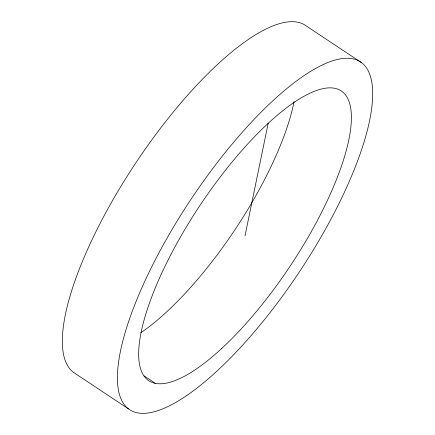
<?xml version="1.0" encoding="UTF-8"?>
<svg xmlns="http://www.w3.org/2000/svg" width="435" height="435" viewBox="0 0 435 435"><rect width="100%" height="100%" fill="white"/><g stroke="black" fill="none" stroke-linecap="round" stroke-linejoin="round"><path stroke-width="0.65" d="M245.03 235.775L268.183 123.246M361.632 62.722A208.718 65.217 -56.4 0 0 141.859 287.796A208.718 65.217 -56.4 0 0 231.599 356.814A208.718 65.217 -56.4 0 0 361.632 62.722L306.572 26.165A208.718 65.217 -56.4 0 0 138.161 159.373A208.718 65.217 -56.4 0 0 73.368 372.278L128.428 408.835M144.039 375.845L155.273 383.306M294.049 101.627A173.929 54.348 -56.4 0 1 140.744 332.797M221.877 348.31A173.929 54.348 -56.4 0 0 346.478 96.282A173.929 54.348 -56.4 0 0 166.73 262.745A173.929 54.348 -56.4 0 0 221.877 348.31"/></g></svg>
